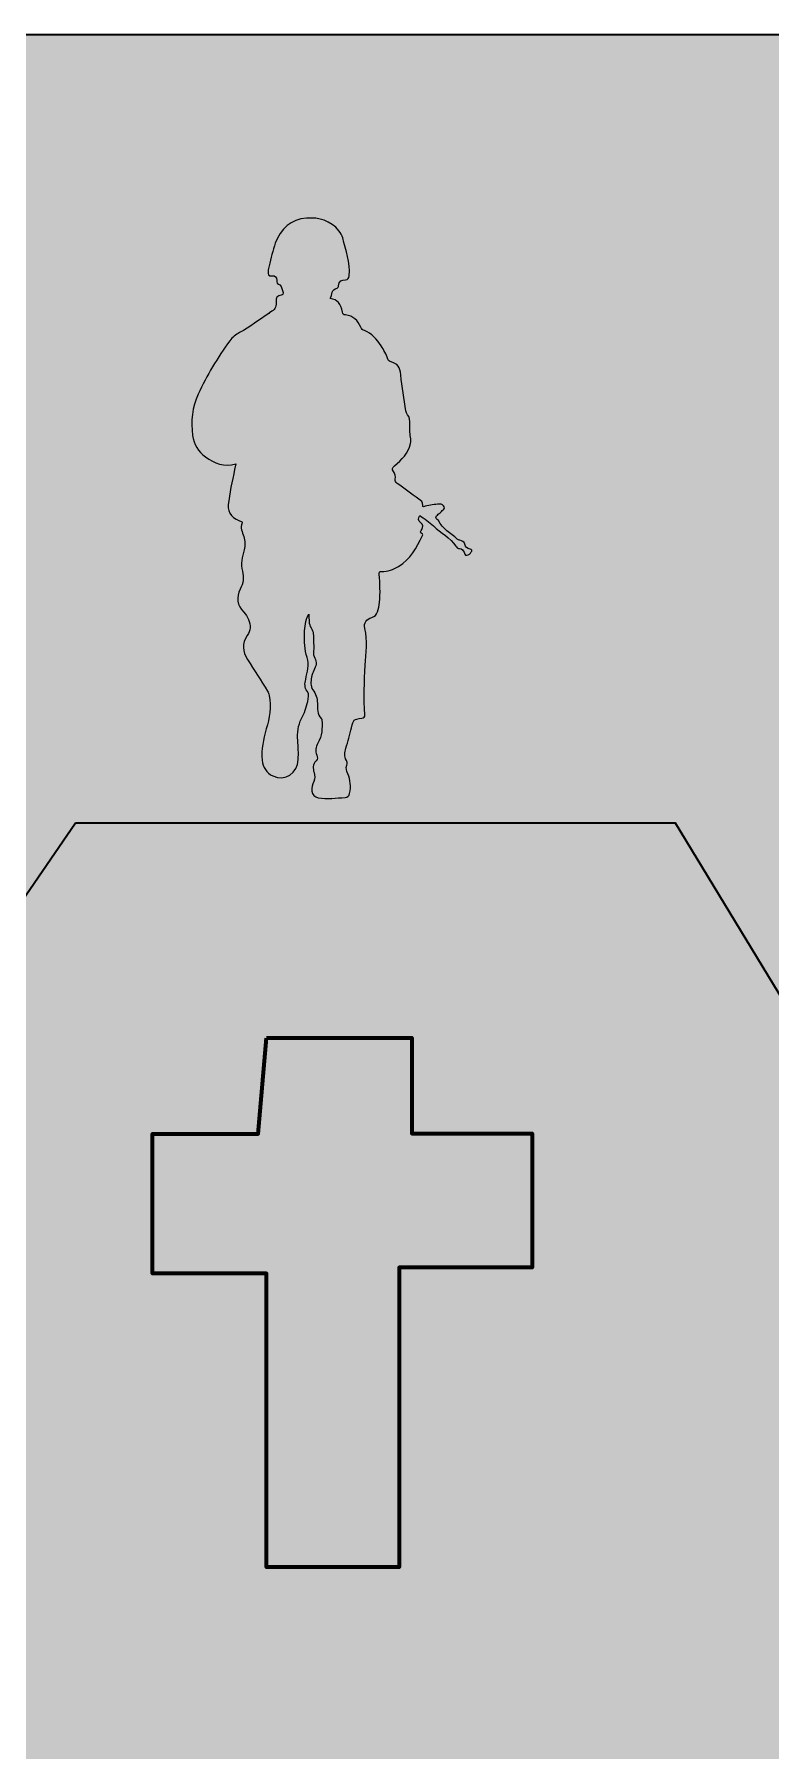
# Model space of a CAD drawing. Header units: centimetres. Extents: x 0 to 30, y -30 to 0.
# Drawn here: x 12.57 to 19.02, y -15.06 to -0.02 of the extents above; entities that cross this region are included whole.
import ezdxf

# ---------------------------------------------------------------- set-up
doc = ezdxf.new("R2010")
doc.units = ezdxf.units.CM
doc.header["$MEASUREMENT"] = 0
doc.layers.add('Layer 1', color=7, linetype='Continuous', lineweight=0)

msp = doc.modelspace()

# ---------------------------------------------------------------- hatches: boundary and pattern name
at = {"layer": 'Layer 1', "transparency": 33554508}
h = msp.add_hatch(color=7, dxfattribs=at)
h.dxf.hatch_style = 2
h.paths.add_polyline_path([(29.968, -30.004), (-0.018, -30.004), (-0.018, -0.018), (29.968, -0.018)])
at = {"layer": 'Layer 1', "transparency": 33554687}
h = msp.add_hatch(color=7, dxfattribs=at)
h.dxf.hatch_style = 2
edge = h.paths.add_edge_path()
edge.add_spline(control_points=[(15.164, -2.333), (15.227, -2.345), (15.258, -2.379), (15.271, -2.452), (15.274, -2.47), (15.276, -2.477), (15.297, -2.478), (15.366, -2.483), (15.405, -2.528), (15.431, -2.585), (15.439, -2.601), (15.446, -2.609), (15.463, -2.615), (15.529, -2.639), (15.572, -2.691), (15.609, -2.748), (15.633, -2.784), (15.654, -2.822), (15.668, -2.864), (15.672, -2.875), (15.677, -2.882), (15.69, -2.886), (15.754, -2.903), (15.778, -2.937), (15.782, -3.003), (15.79, -3.109), (15.813, -3.213), (15.826, -3.319), (15.829, -3.345), (15.854, -3.36), (15.858, -3.388), (15.862, -3.422), (15.863, -3.457), (15.862, -3.492), (15.861, -3.53), (15.876, -3.567), (15.868, -3.605), (15.849, -3.69), (15.791, -3.747), (15.728, -3.8), (15.709, -3.816), (15.7, -3.827), (15.718, -3.849), (15.734, -3.868), (15.737, -3.894), (15.733, -3.916), (15.729, -3.936), (15.735, -3.944), (15.749, -3.954), (15.813, -4), (15.876, -4.046), (15.939, -4.092), (15.958, -4.106), (15.978, -4.118), (15.974, -4.148), (15.972, -4.166), (15.989, -4.156), (15.996, -4.154), (16.037, -4.146), (16.079, -4.139), (16.121, -4.135), (16.145, -4.132), (16.153, -4.146), (16.162, -4.161), (16.173, -4.18), (16.153, -4.183), (16.146, -4.193), (16.139, -4.202), (16.129, -4.21), (16.119, -4.218), (16.098, -4.237), (16.068, -4.255), (16.114, -4.279), (16.143, -4.358), (16.223, -4.386), (16.275, -4.443), (16.282, -4.45), (16.291, -4.451), (16.301, -4.453), (16.319, -4.458), (16.339, -4.461), (16.343, -4.488), (16.347, -4.51), (16.366, -4.527), (16.39, -4.531), (16.408, -4.535), (16.406, -4.545), (16.4, -4.555), (16.391, -4.57), (16.377, -4.582), (16.36, -4.584), (16.34, -4.587), (16.345, -4.566), (16.338, -4.557), (16.327, -4.543), (16.319, -4.526), (16.297, -4.526), (16.282, -4.526), (16.271, -4.513), (16.265, -4.505), (16.215, -4.429), (16.134, -4.386), (16.068, -4.327), (16.03, -4.294), (15.989, -4.265), (15.95, -4.235), (15.929, -4.261), (15.935, -4.281), (15.958, -4.301), (15.976, -4.316), (15.98, -4.334), (15.966, -4.357), (15.958, -4.369), (15.942, -4.388), (15.973, -4.398), (15.98, -4.4), (15.975, -4.407), (15.972, -4.412), (15.92, -4.516), (15.867, -4.62), (15.762, -4.683), (15.716, -4.71), (15.667, -4.727), (15.613, -4.726), (15.592, -4.726), (15.593, -4.735), (15.593, -4.75), (15.598, -4.833), (15.605, -4.915), (15.595, -4.998), (15.592, -5.026), (15.587, -5.053), (15.578, -5.08), (15.569, -5.104), (15.555, -5.122), (15.528, -5.13), (15.477, -5.145), (15.456, -5.174), (15.468, -5.225), (15.492, -5.334), (15.477, -5.441), (15.471, -5.549), (15.463, -5.693), (15.454, -5.838), (15.466, -5.982), (15.467, -6.004), (15.461, -6.01), (15.44, -6.013), (15.367, -6.023), (15.368, -6.024), (15.351, -6.096), (15.336, -6.157), (15.318, -6.216), (15.3, -6.276), (15.29, -6.309), (15.282, -6.347), (15.305, -6.382), (15.313, -6.394), (15.316, -6.41), (15.31, -6.424), (15.297, -6.451), (15.307, -6.473), (15.317, -6.499), (15.341, -6.554), (15.347, -6.612), (15.333, -6.672), (15.328, -6.694), (15.317, -6.706), (15.295, -6.707), (15.216, -6.713), (15.137, -6.723), (15.058, -6.71), (15.025, -6.704), (15.007, -6.684), (15.003, -6.652), (15, -6.622), (15.007, -6.593), (15.019, -6.567), (15.032, -6.54), (15.03, -6.516), (15.022, -6.49), (15.01, -6.453), (15.009, -6.417), (15.039, -6.387), (15.054, -6.373), (15.053, -6.355), (15.045, -6.337), (15.029, -6.3), (15.037, -6.265), (15.056, -6.231), (15.091, -6.168), (15.096, -6.1), (15.09, -6.03), (15.089, -6.025), (15.088, -6.017), (15.085, -6.014), (15.042, -5.978), (15.055, -5.928), (15.051, -5.881), (15.048, -5.839), (15.039, -5.799), (15.011, -5.763), (14.987, -5.732), (14.994, -5.69), (14.999, -5.652), (15.004, -5.611), (15.034, -5.576), (15.04, -5.538), (15.046, -5.505), (15.01, -5.468), (15.016, -5.426), (15.021, -5.394), (15.017, -5.361), (15.017, -5.328), (15.018, -5.291), (15.018, -5.255), (14.995, -5.22), (14.973, -5.188), (14.979, -5.147), (14.975, -5.101), (14.945, -5.158), (14.939, -5.213), (14.938, -5.268), (14.936, -5.34), (14.939, -5.411), (14.961, -5.48), (14.981, -5.544), (14.962, -5.609), (14.948, -5.672), (14.94, -5.709), (14.936, -5.743), (14.962, -5.777), (14.981, -5.802), (14.972, -5.835), (14.966, -5.865), (14.955, -5.918), (14.937, -5.969), (14.912, -6.016), (14.88, -6.077), (14.873, -6.141), (14.879, -6.208), (14.884, -6.263), (14.885, -6.319), (14.883, -6.375), (14.88, -6.494), (14.766, -6.57), (14.66, -6.519), (14.605, -6.493), (14.574, -6.443), (14.567, -6.381), (14.556, -6.287), (14.578, -6.197), (14.603, -6.107), (14.631, -6.011), (14.646, -5.913), (14.628, -5.813), (14.626, -5.799), (14.621, -5.787), (14.614, -5.776), (14.556, -5.683), (14.497, -5.59), (14.439, -5.498), (14.394, -5.428), (14.387, -5.359), (14.436, -5.288), (14.466, -5.244), (14.467, -5.197), (14.447, -5.148), (14.437, -5.124), (14.424, -5.101), (14.406, -5.083), (14.346, -5.023), (14.337, -4.955), (14.375, -4.881), (14.4, -4.83), (14.409, -4.779), (14.393, -4.723), (14.375, -4.66), (14.391, -4.598), (14.408, -4.538), (14.42, -4.497), (14.418, -4.459), (14.405, -4.42), (14.392, -4.382), (14.372, -4.343), (14.392, -4.301), (14.396, -4.294), (14.39, -4.291), (14.384, -4.289), (14.379, -4.288), (14.374, -4.286), (14.369, -4.283), (14.282, -4.244), (14.259, -4.2), (14.273, -4.106), (14.289, -4.001), (14.311, -3.897), (14.334, -3.794), (14.334, -3.791), (14.335, -3.788), (14.335, -3.782), (14.233, -3.816), (14.149, -3.776), (14.069, -3.721), (14.003, -3.676), (13.968, -3.61), (13.957, -3.534), (13.938, -3.409), (13.955, -3.287), (14.006, -3.173), (14.08, -3.007), (14.176, -2.851), (14.283, -2.704), (14.306, -2.672), (14.336, -2.651), (14.369, -2.632), (14.458, -2.583), (14.54, -2.521), (14.624, -2.464), (14.629, -2.46), (14.634, -2.455), (14.64, -2.452), (14.674, -2.434), (14.693, -2.412), (14.688, -2.368), (14.684, -2.322), (14.695, -2.314), (14.741, -2.301), (14.744, -2.3), (14.748, -2.3), (14.749, -2.297), (14.756, -2.287), (14.734, -2.218), (14.722, -2.215), (14.701, -2.209), (14.691, -2.194), (14.694, -2.175), (14.697, -2.143), (14.679, -2.133), (14.653, -2.135), (14.62, -2.138), (14.616, -2.119), (14.618, -2.094), (14.62, -2.079), (14.623, -2.063), (14.627, -2.048), (14.645, -1.981), (14.658, -1.913), (14.682, -1.849), (14.729, -1.722), (14.818, -1.638), (14.956, -1.629), (15.064, -1.622), (15.167, -1.649), (15.24, -1.741), (15.255, -1.76), (15.267, -1.78), (15.273, -1.803), (15.299, -1.912), (15.343, -2.018), (15.328, -2.134), (15.325, -2.155), (15.323, -2.168), (15.297, -2.169), (15.265, -2.17), (15.238, -2.18), (15.237, -2.221), (15.237, -2.228), (15.229, -2.242), (15.224, -2.243), (15.168, -2.251), (15.184, -2.302), (15.164, -2.333)], knot_values=[0, 0, 0, 0, 1, 1, 1, 2, 2, 2, 3, 3, 3, 4, 4, 4, 5, 5, 5, 6, 6, 6, 7, 7, 7, 8, 8, 8, 9, 9, 9, 10, 10, 10, 11, 11, 11, 12, 12, 12, 13, 13, 13, 14, 14, 14, 15, 15, 15, 16, 16, 16, 17, 17, 17, 18, 18, 18, 19, 19, 19, 20, 20, 20, 21, 21, 21, 22, 22, 22, 23, 23, 23, 24, 24, 24, 25, 25, 25, 26, 26, 26, 27, 27, 27, 28, 28, 28, 29, 29, 29, 30, 30, 30, 31, 31, 31, 32, 32, 32, 33, 33, 33, 34, 34, 34, 35, 35, 35, 36, 36, 36, 37, 37, 37, 38, 38, 38, 39, 39, 39, 40, 40, 40, 41, 41, 41, 42, 42, 42, 43, 43, 43, 44, 44, 44, 45, 45, 45, 46, 46, 46, 47, 47, 47, 48, 48, 48, 49, 49, 49, 50, 50, 50, 51, 51, 51, 52, 52, 52, 53, 53, 53, 54, 54, 54, 55, 55, 55, 56, 56, 56, 57, 57, 57, 58, 58, 58, 59, 59, 59, 60, 60, 60, 61, 61, 61, 62, 62, 62, 63, 63, 63, 64, 64, 64, 65, 65, 65, 66, 66, 66, 67, 67, 67, 68, 68, 68, 69, 69, 69, 70, 70, 70, 71, 71, 71, 72, 72, 72, 73, 73, 73, 74, 74, 74, 75, 75, 75, 76, 76, 76, 77, 77, 77, 78, 78, 78, 79, 79, 79, 80, 80, 80, 81, 81, 81, 82, 82, 82, 83, 83, 83, 84, 84, 84, 85, 85, 85, 86, 86, 86, 87, 87, 87, 88, 88, 88, 89, 89, 89, 90, 90, 90, 91, 91, 91, 92, 92, 92, 93, 93, 93, 94, 94, 94, 95, 95, 95, 96, 96, 96, 97, 97, 97, 98, 98, 98, 99, 99, 99, 100, 100, 100, 101, 101, 101, 102, 102, 102, 103, 103, 103, 104, 104, 104, 105, 105, 105, 106, 106, 106, 107, 107, 107, 108, 108, 108, 109, 109, 109, 110, 110, 110, 111, 111, 111, 112, 112, 112, 113, 113, 113, 114, 114, 114, 115, 115, 115, 116, 116, 116, 117, 117, 117, 118, 118, 118, 119, 119, 119, 120, 120, 120, 121, 121, 121, 122, 122, 122, 123, 123, 123, 124, 124, 124, 124], degree=3, periodic=0)
h = msp.add_hatch(color=7, dxfattribs=at)
h.dxf.hatch_style = 2
h.paths.add_polyline_path([(12.929, -6.932), (10.001, -11.201), (12.929, -24.479), (17.938, -24.479), (21.149, -11.8), (18.189, -6.932)])
h = msp.add_hatch(color=7, dxfattribs=at)
h.dxf.hatch_style = 2
h.paths.add_polyline_path([(14.604, -8.814), (15.878, -8.814), (15.878, -9.652), (16.933, -9.652), (16.933, -10.829), (15.768, -10.829), (15.768, -13.455), (14.604, -13.455), (14.604, -10.88), (13.605, -10.88), (13.605, -9.656), (14.532, -9.656)])

# ---------------------------------------------------------------- linework, layer by layer
at = {"layer": 'Layer 1', "color": 7, "lineweight": 35}
for points in [[(29.968, -30.004), (-0.018, -30.004), (-0.018, -0.018), (29.968, -0.018)], [(12.929, -6.932), (10.001, -11.201), (12.929, -24.479), (17.938, -24.479), (21.149, -11.8), (18.189, -6.932)]]:
    msp.add_lwpolyline(points, close=True, dxfattribs=at)
at = {"layer": 'Layer 1', "color": 7, "lineweight": 211}
msp.add_lwpolyline([(14.604, -8.814), (15.878, -8.814), (15.878, -9.652), (16.933, -9.652), (16.933, -10.829), (15.768, -10.829), (15.768, -13.455), (14.604, -13.455), (14.604, -10.88), (13.605, -10.88), (13.605, -9.656), (14.532, -9.656)], close=True, dxfattribs=at)
at = {"layer": 'Layer 1'}
msp.add_open_spline([(15.164, -2.333), (15.227, -2.345), (15.258, -2.379), (15.271, -2.452), (15.274, -2.47), (15.276, -2.477), (15.297, -2.478), (15.366, -2.483), (15.405, -2.528), (15.431, -2.585), (15.439, -2.601), (15.446, -2.609), (15.463, -2.615), (15.529, -2.639), (15.572, -2.691), (15.609, -2.748), (15.633, -2.784), (15.654, -2.822), (15.668, -2.864), (15.672, -2.875), (15.677, -2.882), (15.69, -2.886), (15.754, -2.903), (15.778, -2.937), (15.782, -3.003), (15.79, -3.109), (15.813, -3.213), (15.826, -3.319), (15.829, -3.345), (15.854, -3.36), (15.858, -3.388), (15.862, -3.422), (15.863, -3.457), (15.862, -3.492), (15.861, -3.53), (15.876, -3.567), (15.868, -3.605), (15.849, -3.69), (15.791, -3.747), (15.728, -3.8), (15.709, -3.816), (15.7, -3.827), (15.718, -3.849), (15.734, -3.868), (15.737, -3.894), (15.733, -3.916), (15.729, -3.936), (15.735, -3.944), (15.749, -3.954), (15.813, -4), (15.876, -4.046), (15.939, -4.092), (15.958, -4.106), (15.978, -4.118), (15.974, -4.148), (15.972, -4.166), (15.989, -4.156), (15.996, -4.154), (16.037, -4.146), (16.079, -4.139), (16.121, -4.135), (16.145, -4.132), (16.153, -4.146), (16.162, -4.161), (16.173, -4.18), (16.153, -4.183), (16.146, -4.193), (16.139, -4.202), (16.129, -4.21), (16.119, -4.218), (16.098, -4.237), (16.068, -4.255), (16.114, -4.279), (16.143, -4.358), (16.223, -4.386), (16.275, -4.443), (16.282, -4.45), (16.291, -4.451), (16.301, -4.453), (16.319, -4.458), (16.339, -4.461), (16.343, -4.488), (16.347, -4.51), (16.366, -4.527), (16.39, -4.531), (16.408, -4.535), (16.406, -4.545), (16.4, -4.555), (16.391, -4.57), (16.377, -4.582), (16.36, -4.584), (16.34, -4.587), (16.345, -4.566), (16.338, -4.557), (16.327, -4.543), (16.319, -4.526), (16.297, -4.526), (16.282, -4.526), (16.271, -4.513), (16.265, -4.505), (16.215, -4.429), (16.134, -4.386), (16.068, -4.327), (16.03, -4.294), (15.989, -4.265), (15.95, -4.235), (15.929, -4.261), (15.935, -4.281), (15.958, -4.301), (15.976, -4.316), (15.98, -4.334), (15.966, -4.357), (15.958, -4.369), (15.942, -4.388), (15.973, -4.398), (15.98, -4.4), (15.975, -4.407), (15.972, -4.412), (15.92, -4.516), (15.867, -4.62), (15.762, -4.683), (15.716, -4.71), (15.667, -4.727), (15.613, -4.726), (15.592, -4.726), (15.593, -4.735), (15.593, -4.75), (15.598, -4.833), (15.605, -4.915), (15.595, -4.998), (15.592, -5.026), (15.587, -5.053), (15.578, -5.08), (15.569, -5.104), (15.555, -5.122), (15.528, -5.13), (15.477, -5.145), (15.456, -5.174), (15.468, -5.225), (15.492, -5.334), (15.477, -5.441), (15.471, -5.549), (15.463, -5.693), (15.454, -5.838), (15.466, -5.982), (15.467, -6.004), (15.461, -6.01), (15.44, -6.013), (15.367, -6.023), (15.368, -6.024), (15.351, -6.096), (15.336, -6.157), (15.318, -6.216), (15.3, -6.276), (15.29, -6.309), (15.282, -6.347), (15.305, -6.382), (15.313, -6.394), (15.316, -6.41), (15.31, -6.424), (15.297, -6.451), (15.307, -6.473), (15.317, -6.499), (15.341, -6.554), (15.347, -6.612), (15.333, -6.672), (15.328, -6.694), (15.317, -6.706), (15.295, -6.707), (15.216, -6.713), (15.137, -6.723), (15.058, -6.71), (15.025, -6.704), (15.007, -6.684), (15.003, -6.652), (15, -6.622), (15.007, -6.593), (15.019, -6.567), (15.032, -6.54), (15.03, -6.516), (15.022, -6.49), (15.01, -6.453), (15.009, -6.417), (15.039, -6.387), (15.054, -6.373), (15.053, -6.355), (15.045, -6.337), (15.029, -6.3), (15.037, -6.265), (15.056, -6.231), (15.091, -6.168), (15.096, -6.1), (15.09, -6.03), (15.089, -6.025), (15.088, -6.017), (15.085, -6.014), (15.042, -5.978), (15.055, -5.928), (15.051, -5.881), (15.048, -5.839), (15.039, -5.799), (15.011, -5.763), (14.987, -5.732), (14.994, -5.69), (14.999, -5.652), (15.004, -5.611), (15.034, -5.576), (15.04, -5.538), (15.046, -5.505), (15.01, -5.468), (15.016, -5.426), (15.021, -5.394), (15.017, -5.361), (15.017, -5.328), (15.018, -5.291), (15.018, -5.255), (14.995, -5.22), (14.973, -5.188), (14.979, -5.147), (14.975, -5.101), (14.945, -5.158), (14.939, -5.213), (14.938, -5.268), (14.936, -5.34), (14.939, -5.411), (14.961, -5.48), (14.981, -5.544), (14.962, -5.609), (14.948, -5.672), (14.94, -5.709), (14.936, -5.743), (14.962, -5.777), (14.981, -5.802), (14.972, -5.835), (14.966, -5.865), (14.955, -5.918), (14.937, -5.969), (14.912, -6.016), (14.88, -6.077), (14.873, -6.141), (14.879, -6.208), (14.884, -6.263), (14.885, -6.319), (14.883, -6.375), (14.88, -6.494), (14.766, -6.57), (14.66, -6.519), (14.605, -6.493), (14.574, -6.443), (14.567, -6.381), (14.556, -6.287), (14.578, -6.197), (14.603, -6.107), (14.631, -6.011), (14.646, -5.913), (14.628, -5.813), (14.626, -5.799), (14.621, -5.787), (14.614, -5.776), (14.556, -5.683), (14.497, -5.59), (14.439, -5.498), (14.394, -5.428), (14.387, -5.359), (14.436, -5.288), (14.466, -5.244), (14.467, -5.197), (14.447, -5.148), (14.437, -5.124), (14.424, -5.101), (14.406, -5.083), (14.346, -5.023), (14.337, -4.955), (14.375, -4.881), (14.4, -4.83), (14.409, -4.779), (14.393, -4.723), (14.375, -4.66), (14.391, -4.598), (14.408, -4.538), (14.42, -4.497), (14.418, -4.459), (14.405, -4.42), (14.392, -4.382), (14.372, -4.343), (14.392, -4.301), (14.396, -4.294), (14.39, -4.291), (14.384, -4.289), (14.379, -4.288), (14.374, -4.286), (14.369, -4.283), (14.282, -4.244), (14.259, -4.2), (14.273, -4.106), (14.289, -4.001), (14.311, -3.897), (14.334, -3.794), (14.334, -3.791), (14.335, -3.788), (14.335, -3.782), (14.233, -3.816), (14.149, -3.776), (14.069, -3.721), (14.003, -3.676), (13.968, -3.61), (13.957, -3.534), (13.938, -3.409), (13.955, -3.287), (14.006, -3.173), (14.08, -3.007), (14.176, -2.851), (14.283, -2.704), (14.306, -2.672), (14.336, -2.651), (14.369, -2.632), (14.458, -2.583), (14.54, -2.521), (14.624, -2.464), (14.629, -2.46), (14.634, -2.455), (14.64, -2.452), (14.674, -2.434), (14.693, -2.412), (14.688, -2.368), (14.684, -2.322), (14.695, -2.314), (14.741, -2.301), (14.744, -2.3), (14.748, -2.3), (14.749, -2.297), (14.756, -2.287), (14.734, -2.218), (14.722, -2.215), (14.701, -2.209), (14.691, -2.194), (14.694, -2.175), (14.697, -2.143), (14.679, -2.133), (14.653, -2.135), (14.62, -2.138), (14.616, -2.119), (14.618, -2.094), (14.62, -2.079), (14.623, -2.063), (14.627, -2.048), (14.645, -1.981), (14.658, -1.913), (14.682, -1.849), (14.729, -1.722), (14.818, -1.638), (14.956, -1.629), (15.064, -1.622), (15.167, -1.649), (15.24, -1.741), (15.255, -1.76), (15.267, -1.78), (15.273, -1.803), (15.299, -1.912), (15.343, -2.018), (15.328, -2.134), (15.325, -2.155), (15.323, -2.168), (15.297, -2.169), (15.265, -2.17), (15.238, -2.18), (15.237, -2.221), (15.237, -2.228), (15.229, -2.242), (15.224, -2.243), (15.168, -2.251), (15.184, -2.302), (15.164, -2.333)], degree=3, knots=[0, 0, 0, 0, 1, 1, 1, 2, 2, 2, 3, 3, 3, 4, 4, 4, 5, 5, 5, 6, 6, 6, 7, 7, 7, 8, 8, 8, 9, 9, 9, 10, 10, 10, 11, 11, 11, 12, 12, 12, 13, 13, 13, 14, 14, 14, 15, 15, 15, 16, 16, 16, 17, 17, 17, 18, 18, 18, 19, 19, 19, 20, 20, 20, 21, 21, 21, 22, 22, 22, 23, 23, 23, 24, 24, 24, 25, 25, 25, 26, 26, 26, 27, 27, 27, 28, 28, 28, 29, 29, 29, 30, 30, 30, 31, 31, 31, 32, 32, 32, 33, 33, 33, 34, 34, 34, 35, 35, 35, 36, 36, 36, 37, 37, 37, 38, 38, 38, 39, 39, 39, 40, 40, 40, 41, 41, 41, 42, 42, 42, 43, 43, 43, 44, 44, 44, 45, 45, 45, 46, 46, 46, 47, 47, 47, 48, 48, 48, 49, 49, 49, 50, 50, 50, 51, 51, 51, 52, 52, 52, 53, 53, 53, 54, 54, 54, 55, 55, 55, 56, 56, 56, 57, 57, 57, 58, 58, 58, 59, 59, 59, 60, 60, 60, 61, 61, 61, 62, 62, 62, 63, 63, 63, 64, 64, 64, 65, 65, 65, 66, 66, 66, 67, 67, 67, 68, 68, 68, 69, 69, 69, 70, 70, 70, 71, 71, 71, 72, 72, 72, 73, 73, 73, 74, 74, 74, 75, 75, 75, 76, 76, 76, 77, 77, 77, 78, 78, 78, 79, 79, 79, 80, 80, 80, 81, 81, 81, 82, 82, 82, 83, 83, 83, 84, 84, 84, 85, 85, 85, 86, 86, 86, 87, 87, 87, 88, 88, 88, 89, 89, 89, 90, 90, 90, 91, 91, 91, 92, 92, 92, 93, 93, 93, 94, 94, 94, 95, 95, 95, 96, 96, 96, 97, 97, 97, 98, 98, 98, 99, 99, 99, 100, 100, 100, 101, 101, 101, 102, 102, 102, 103, 103, 103, 104, 104, 104, 105, 105, 105, 106, 106, 106, 107, 107, 107, 108, 108, 108, 109, 109, 109, 110, 110, 110, 111, 111, 111, 112, 112, 112, 113, 113, 113, 114, 114, 114, 115, 115, 115, 116, 116, 116, 117, 117, 117, 118, 118, 118, 119, 119, 119, 120, 120, 120, 121, 121, 121, 122, 122, 122, 123, 123, 123, 124, 124, 124, 124], dxfattribs=at)

doc.saveas('drawing.dxf')
